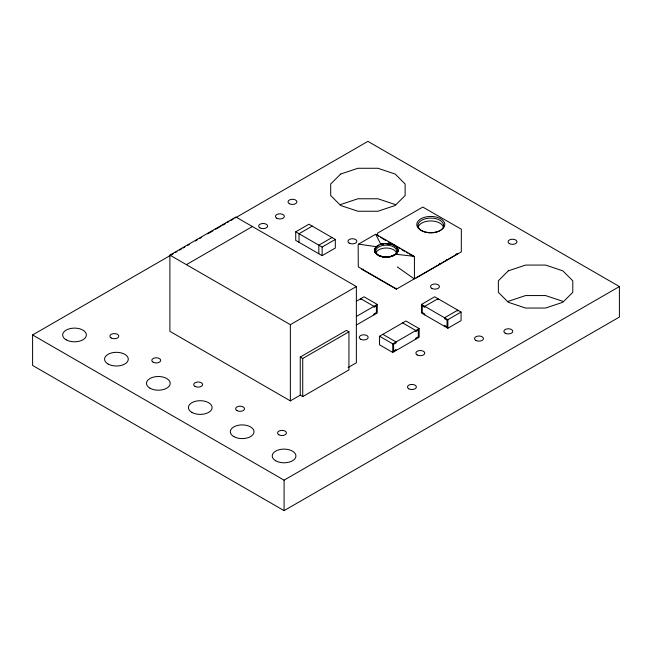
<?xml version="1.0" encoding="UTF-8"?>
<svg xmlns="http://www.w3.org/2000/svg" width="652" height="652" viewBox="0 0 652 652"><rect width="100%" height="100%" fill="white"/><g stroke="black" fill="none" stroke-linecap="round" stroke-linejoin="round"><path stroke-width="0.98" d="M358.144 244.704L358.298 266.896L396.465 288.975M414.427 278.648L414.427 256.904M376.139 246.684L374.387 250.148C375.845 256.586 383.987 257.63 389.497 256.774L383.262 256.945L378.641 255.592L383.262 256.945L389.586 256.888L383.343 256.831L389.554 256.831L395.797 254.215L390.955 256.464L393.661 255.535C389.44 257.214 384.729 257.516 380.36 256.212L384.851 257.059C381.053 256.652 376.929 255.47 374.859 251.965L376.807 254.419L374.387 250.148L376.139 246.684L358.836 244.158M395.886 254.231L397.801 251.737L395.886 254.231L413.727 256.293M300.254 395.169L300.254 357.06L346.465 330.385L348.934 331.811L348.934 369.92L302.732 396.595L300.254 395.169L290.36 400.882L169.895 331.338L169.895 255.119L235.902 217.01L356.367 286.554L356.367 362.773L348.111 367.541M235.022 218.086L367.915 141.362L619.4 286.554L619.4 317.043L284.085 510.638L32.6 365.446L32.6 334.957L173.416 253.661M175.176 252.642L176.936 251.623M179.577 250.099L181.337 249.08M183.098 248.07L184.858 247.051M187.499 245.527L189.259 244.508M195.421 240.955L197.173 239.936M199.814 238.412L201.574 237.393M207.735 233.84L213.017 230.792M215.657 229.268L220.938 226.22M222.699 225.201L225.339 223.677M227.1 222.658L228.86 221.647M230.621 220.629L233.261 219.105M186.399 264.647L252.405 226.537M295.723 231.827L308.918 224.198L335.324 239.447L335.324 248.021L322.121 255.641L295.723 240.401L295.723 231.827L322.121 247.067L335.324 239.447M312.218 226.105L299.023 233.726L299.023 242.308M332.023 237.54L318.82 245.16L318.82 253.734M358.461 244.15L375.552 234.296M377.353 233.245L422.798 207.067L461.355 229.235L461.298 251.908L416.025 278.062M169.895 255.119L290.36 324.663L356.367 286.554M356.432 301.191L364.036 296.799L377.239 304.419L377.239 312.993L356.717 324.843M361.73 269.17L396.383 289.178L457.932 253.644M356.717 316.269L377.239 304.419M300.254 357.06L302.732 358.486L348.934 331.811M421.461 304.419L434.664 296.799L461.07 312.039L461.07 320.621L447.867 328.241L421.461 312.993L421.461 304.419L447.867 319.667L461.07 312.039M379.545 336.245L405.952 320.996L419.154 328.616L419.154 337.198L392.748 352.439L379.545 344.818L379.545 336.245L392.748 343.865L419.154 328.616M32.6 334.957L284.085 480.149L619.4 286.554M340.67 204.516L357.94 198.762L377.883 198.762L395.161 204.516M508.324 301.314L525.602 295.56L545.545 295.56L562.815 301.314M380.711 244.215L385.242 243.449L391.396 244.109L385.242 243.449L380.711 244.215L375.772 234.386M376.098 234.345L414.167 256.317M380.36 237.344L385.528 240.327M388.111 241.819L393.286 244.802M395.006 245.796L396.726 246.79M398.453 247.784L400.173 248.779M401.893 249.773L404.476 251.264M406.204 252.259L407.924 253.253M409.643 254.247L413.955 256.733M402.651 322.903L415.854 330.523L415.854 331.477L418.323 330.051L418.323 336.717L415.854 338.143L415.854 339.097M382.846 334.337L396.049 341.958L396.049 342.911L393.572 344.337L393.572 351.012L396.049 349.578L396.049 350.531M397.288 266.929L414.289 278.909M377.321 234.06L378.641 236.35M457.769 311.094L457.769 310.14L444.566 317.76L444.566 318.714L447.044 320.14L447.044 326.807L444.566 325.381L444.566 326.334M456.278 253.644L456.278 254.59M447.867 319.667L447.867 328.241M446.384 259.357L446.384 260.311M439.611 263.261L439.611 264.215M437.965 299.659L437.965 298.706L424.762 306.326L424.762 307.279L422.284 305.853L422.284 312.52L424.762 313.946L424.762 314.9M396.383 288.225L396.383 289.178M392.748 343.865L392.748 352.439M373.938 314.9L373.938 313.946L376.416 312.52L376.416 305.853L373.938 307.279L373.938 306.326L360.735 298.706L360.735 299.659M363.376 269.17L363.376 270.124M322.121 247.067L322.121 255.641M302.732 358.486L302.732 396.595M290.36 324.663L290.36 400.882M284.085 480.149L284.085 510.638M426.75 232.519A12.836 7.408 0 0 1 420.418 221.118A12.836 7.408 0 0 1 441.151 221.118A12.836 7.408 0 0 1 434.819 232.519M434.11 232.642A12.836 7.408 0 0 1 428.193 232.748M380.206 256.179A10.505 6.064 0 0 1 378.388 247.181A10.505 6.064 0 0 1 394.077 247.181A10.505 6.064 0 0 1 392.251 256.179M390.67 256.709A10.505 6.064 0 0 1 387.149 257.255M385.316 257.255A10.505 6.064 0 0 1 381.795 256.709M376.09 252.503A10.505 6.064 0 0 1 387.149 248.029A10.505 6.064 0 0 1 396.693 253.538M418.388 226.431A12.836 7.408 0 0 1 431.901 220.963A12.836 7.408 0 0 1 443.572 227.703M375.055 248.436L374.761 251.142L376.114 253.652L374.59 250.205L375.055 248.436L376.318 246.798L379.423 244.761L376.228 246.733L378.282 245.413L375.055 248.436M397.834 250.881L396.62 253.441L397.932 250.849L397.166 252.634L397.834 250.881L397.679 249.088L397.834 250.881M340.67 174.035L330.694 184.003L330.694 195.518L340.67 205.494L357.94 211.248L377.883 211.248L395.161 205.494L405.128 195.518L405.128 184.003L395.161 174.035L377.883 168.273L357.94 168.273L340.67 174.035M508.324 270.825L498.356 280.8L498.356 292.316L508.324 302.283L525.602 308.046L545.545 308.046L562.815 302.283L572.79 292.316L572.79 280.8L562.815 270.825L545.545 265.071L525.602 265.071L508.324 270.825M396.53 253.449L394.729 254.908L396.53 253.449M383.702 243.669L380.76 244.288L383.702 243.669M388.356 243.709L385.259 243.62L388.356 243.709M391.355 244.182L388.38 243.62C392.374 244.223 398.005 245.934 398.038 250.833L396.897 247.279L394.028 245.119L396.799 247.328L397.777 249.048L395.071 245.82A21.1 6.365 13.4 0 0 391.347 244.19M349.252 243.123A4.458 2.575 0 0 0 356.709 241.965A4.458 2.575 0 0 0 351.249 238.819A4.458 2.575 0 0 0 349.252 243.123M195.013 386.383A4.458 2.575 0 0 0 202.47 385.226A4.458 2.575 0 0 0 197.01 382.08A4.458 2.575 0 0 0 195.013 386.383M278.836 434.778A4.458 2.575 0 0 0 286.293 433.629A4.458 2.575 0 0 0 280.833 430.475A4.458 2.575 0 0 0 278.836 434.778M408.771 388.804A4.458 2.575 0 0 0 416.229 387.647A4.458 2.575 0 0 0 410.768 384.501A4.458 2.575 0 0 0 408.771 388.804M236.92 410.581A4.458 2.575 0 0 0 244.378 409.432A4.458 2.575 0 0 0 238.925 406.277A4.458 2.575 0 0 0 236.92 410.581M111.182 337.989A4.458 2.575 0 0 0 118.64 336.831A4.458 2.575 0 0 0 113.179 333.677A4.458 2.575 0 0 0 111.182 337.989M153.098 362.186A4.458 2.575 0 0 0 160.555 361.029A4.458 2.575 0 0 0 155.095 357.875A4.458 2.575 0 0 0 153.098 362.186M509.367 243.612A4.458 2.575 0 0 0 516.824 242.454A4.458 2.575 0 0 0 511.364 239.3A4.458 2.575 0 0 0 509.367 243.612M505.178 333.148A4.458 2.575 0 0 0 512.635 331.99A4.458 2.575 0 0 0 507.174 328.836A4.458 2.575 0 0 0 505.178 333.148M289.317 203.677A4.458 2.575 0 0 0 296.774 202.527A4.458 2.575 0 0 0 291.314 199.373A4.458 2.575 0 0 0 289.317 203.677M431.828 288.38A4.458 2.575 0 0 0 439.285 287.222A4.458 2.575 0 0 0 433.824 284.068A4.458 2.575 0 0 0 431.828 288.38M360.572 339.195A4.458 2.575 0 0 0 368.03 338.038A4.458 2.575 0 0 0 362.569 334.892A4.458 2.575 0 0 0 360.572 339.195M276.741 218.2A4.458 2.575 0 0 0 284.199 217.043A4.458 2.575 0 0 0 278.738 213.897A4.458 2.575 0 0 0 276.741 218.2M259.977 227.882A4.458 2.575 0 0 0 267.434 226.725A4.458 2.575 0 0 0 261.974 223.571A4.458 2.575 0 0 0 259.977 227.882M417.158 354.924A4.458 2.575 0 0 0 424.615 353.767A4.458 2.575 0 0 0 419.154 350.621A4.458 2.575 0 0 0 417.158 354.924M475.838 340.401A4.458 2.575 0 0 0 483.295 339.252A4.458 2.575 0 0 0 477.834 336.098A4.458 2.575 0 0 0 475.838 340.401M66.129 339.798A11.858 6.846 0 0 0 85.966 336.725A11.858 6.846 0 0 0 71.443 328.347A11.858 6.846 0 0 0 66.129 339.798M108.045 363.995A11.858 6.846 0 0 0 127.882 360.923A11.858 6.846 0 0 0 113.358 352.545A11.858 6.846 0 0 0 108.045 363.995M149.96 388.193A11.858 6.846 0 0 0 169.797 385.128A11.858 6.846 0 0 0 155.274 376.742A11.858 6.846 0 0 0 149.96 388.193M191.875 412.39A11.858 6.846 0 0 0 211.704 409.326A11.858 6.846 0 0 0 197.189 400.939A11.858 6.846 0 0 0 191.875 412.39M233.791 436.587A11.858 6.846 0 0 0 253.62 433.523A11.858 6.846 0 0 0 239.105 425.137A11.858 6.846 0 0 0 233.791 436.587M275.706 460.793A11.858 6.846 0 0 0 295.535 457.72A11.858 6.846 0 0 0 281.02 449.342A11.858 6.846 0 0 0 275.706 460.793M422.757 231.158A14.002 8.085 0 0 0 444.737 225.242A14.002 8.085 0 0 0 424.868 217.206A14.002 8.085 0 0 0 422.757 231.158"/></g></svg>
